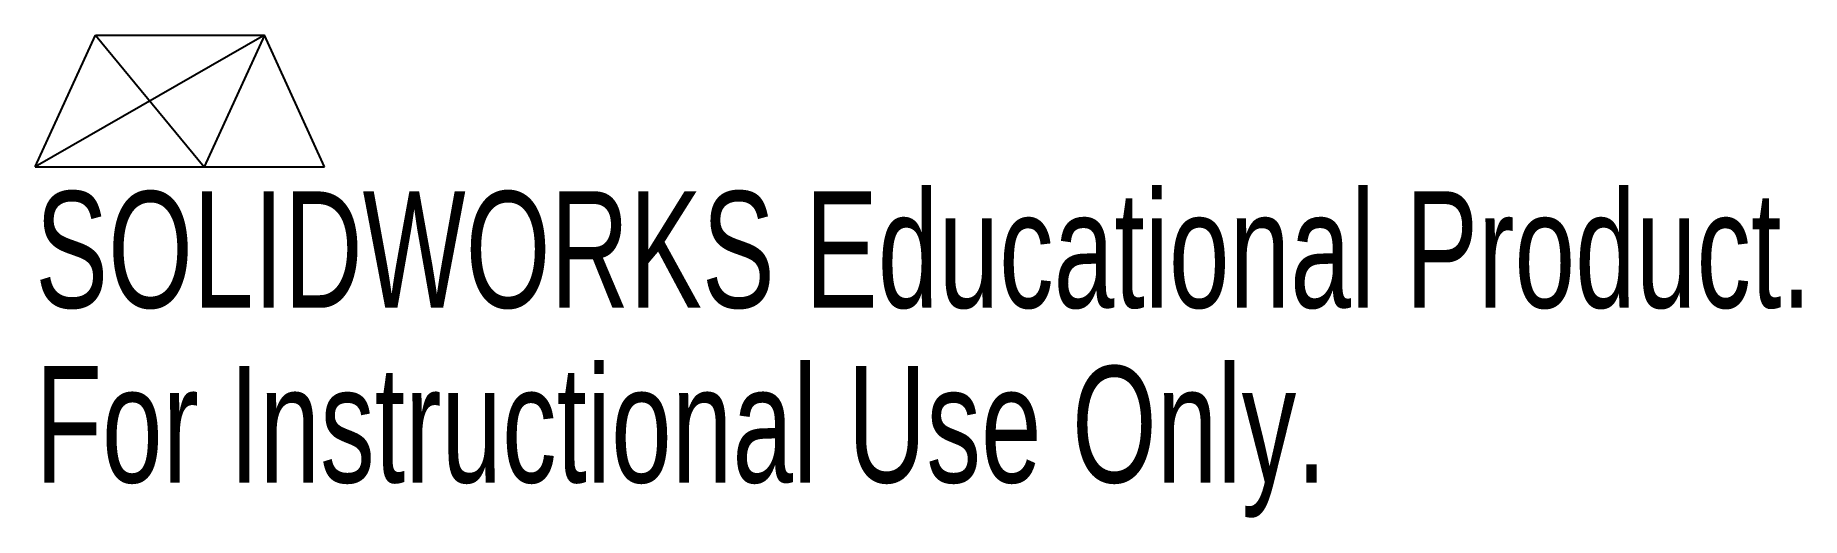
# Model space of a CAD drawing. Header units: millimetres. Extents: x 0 to 73.3, y -14.6 to 5.5.
import ezdxf

# ---------------------------------------------------------------- set-up
doc = ezdxf.new("R2010")
doc.units = ezdxf.units.MM
doc.styles.add('SLDTEXTSTYLE0', font='TXT', dxfattribs={"width": 0.7})

msp = doc.modelspace()

# ---------------------------------------------------------------- linework, layer by layer
at = {"color": 7, "linetype": 'Continuous'}
for p, q in [((0, 0), (2.5, 5.454)), ((9.5, 5.454), (0, 0)), ((2.5, 5.454), (7, 0)), ((2.5, 5.454), (9.5, 5.454)), ((9.5, 5.454), (7, 0)), ((12, 0), (9.5, 5.454)), ((0, 0), (7, 0)), ((7, 0), (12, 0))]:
    msp.add_line(p, q, dxfattribs=at)

# ---------------------------------------------------------------- texts
at = {"color": 7, "linetype": 'Continuous', "char_height": 4.83362, "attachment_point": 1, "style": 'SLDTEXTSTYLE0'}
for s, insert in [('SOLIDWORKS Educational Product.', (0, -1.02)), ('For Instructional Use Only.', (0, -8.27))]:
    msp.add_mtext(s, dxfattribs=dict(at, insert=insert))

doc.saveas('drawing.dxf')
